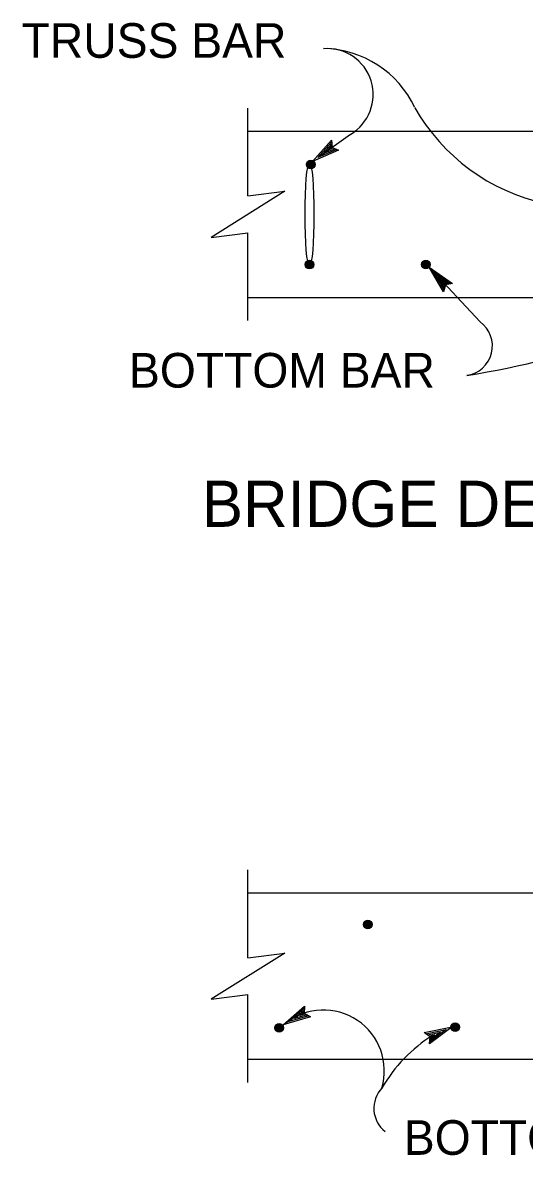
# Model space of a CAD drawing. Extents: x -894 to 866, y -472 to 714.
# Drawn here: x -729.5 to -620.8, y -183 to 62.2 of the extents above; entities that cross this region are included whole.
import ezdxf

# ---------------------------------------------------------------- set-up
doc = ezdxf.new("R2010")
doc.units = 0
for name, color, linetype in [('str_Concrete-A', 7, 'Continuous'), ('str_Reinforcement-A', 7, 'Continuous'), ('str_Text-A', 7, 'Continuous')]:
    doc.layers.add(name, color=color, linetype=linetype)

msp = doc.modelspace()

# ---------------------------------------------------------------- linework, layer by layer
at = {"layer": 'str_Concrete-A'}
for p, q in [((-680.68, 35.47), (-680.68, 43.65)), ((-680.68, 38.65), (-528.68, 38.65)), ((-680.68, 24.65), (-680.68, 35.65)), ((-680.68, 5.65), (-680.68, 16.65)), ((-680.68, -2.34), (-680.68, 5.65)), ((-680.68, 2.65), (-528.68, 2.65)), ((-680.68, -129.44), (-680.68, -121.25)), ((-680.68, -126.25), (-528.68, -126.25)), ((-680.68, -140.25), (-680.68, -129.25)), ((-680.68, -159.25), (-680.68, -148.25)), ((-680.68, -167.25), (-680.68, -159.25)), ((-680.68, -162.25), (-528.68, -162.25))]:
    msp.add_line(p, q, dxfattribs=at)
for points in [[(-680.68, 24.65), (-672.68, 25.65), (-688.68, 15.65), (-680.68, 16.65)], [(-680.68, -140.25), (-672.68, -139.25), (-688.68, -149.25), (-680.68, -148.25)]]:
    msp.add_lwpolyline(points, dxfattribs=at)
at = {"layer": 'str_Reinforcement-A'}
for centre, radius in [((-667.08, 31.43), 0.937), ((-667.08, 31.43), 0.825), ((-667.08, 31.43), 0.712), ((-667.08, 31.43), 0.6), ((-667.08, 31.43), 0.487), ((-667.08, 31.43), 0.375), ((-667.08, 31.43), 0.262), ((-667.08, 31.43), 0.112), ((-667.32, 9.77), 0.937), ((-667.32, 9.77), 0.825), ((-667.32, 9.77), 0.712), ((-667.32, 9.77), 0.6), ((-667.32, 9.77), 0.487), ((-667.32, 9.77), 0.375), ((-667.32, 9.77), 0.262), ((-667.32, 9.77), 0.112), ((-642.14, 9.8), 0.937), ((-642.14, 9.8), 0.825), ((-642.14, 9.8), 0.712), ((-642.14, 9.8), 0.6), ((-642.14, 9.8), 0.487), ((-642.14, 9.8), 0.375), ((-642.14, 9.8), 0.262), ((-642.14, 9.8), 0.112), ((-654.68, -133.09), 0.937), ((-654.68, -133.09), 0.825), ((-654.68, -133.09), 0.712), ((-654.68, -133.09), 0.6), ((-654.68, -133.09), 0.487), ((-654.68, -133.09), 0.375), ((-654.68, -133.09), 0.262), ((-654.68, -133.09), 0.112), ((-635.75, -155.29), 0.937), ((-635.75, -155.29), 0.825), ((-673.9, -155.43), 0.937), ((-673.9, -155.43), 0.825), ((-673.9, -155.43), 0.712), ((-673.9, -155.43), 0.6), ((-673.9, -155.43), 0.487), ((-673.9, -155.43), 0.375), ((-673.9, -155.43), 0.262), ((-673.9, -155.43), 0.112), ((-635.75, -155.29), 0.712), ((-635.75, -155.29), 0.6), ((-635.75, -155.29), 0.487), ((-635.75, -155.29), 0.375), ((-635.75, -155.29), 0.262), ((-635.75, -155.29), 0.112)]:
    msp.add_circle(centre, radius, dxfattribs=at)
msp.add_ellipse((-667.34, 20.65), major_axis=(0, -11), ratio=0.088493, dxfattribs=at)
at = {"layer": 'str_Text-A'}
for p, q in [((-658.49, 37.96), (-665.23, 33.14)), ((-666.68, 32.13), (-662.57, 36.7)), ((-661.02, 34.53), (-666.68, 32.13)), ((-661.4, 34.69), (-665.56, 32.93)), ((-665.55, 32.94), (-662.55, 36.27)), ((-664.43, 33.74), (-662.49, 35.89)), ((-661.8, 34.85), (-664.43, 33.74)), ((-663.3, 34.54), (-662.48, 35.46)), ((-662.14, 35.03), (-663.3, 34.54)), ((-662.57, 36.7), (-662.57, 36.7)), ((-662.57, 36.7), (-662.45, 35.15)), ((-662.45, 35.15), (-661.02, 34.53)), ((-661.02, 34.53), (-661.02, 34.53)), ((-666.68, 32.13), (-666.68, 32.13)), ((-630.34, -2.62), (-641.43, 9.19)), ((-638.3, 3.89), (-641.43, 9.19)), ((-641.43, 9.19), (-641.43, 9.19)), ((-641.43, 9.19), (-636.35, 5.72)), ((-638.19, 4.3), (-640.48, 8.18)), ((-640.47, 8.18), (-636.77, 5.65)), ((-638.08, 4.71), (-639.54, 7.17)), ((-639.54, 7.17), (-637.15, 5.54)), ((-637.95, 5.08), (-638.59, 6.16)), ((-638.59, 6.16), (-637.57, 5.46)), ((-637.87, 5.4), (-638.3, 3.89)), ((-636.35, 5.72), (-637.87, 5.4)), ((-636.35, 5.72), (-636.35, 5.72)), ((-638.3, 3.89), (-638.3, 3.89)), ((-673.04, -154.76), (-668.41, -150.72)), ((-671.83, -154.09), (-668.45, -151.14)), ((-670.62, -153.44), (-668.44, -151.53)), ((-669.4, -152.77), (-668.47, -151.96)), ((-668.41, -150.72), (-668.48, -152.27)), ((-668.41, -150.72), (-668.41, -150.72)), ((-667.14, -153.06), (-673.04, -154.76)), ((-667.5, -152.85), (-671.83, -154.1)), ((-667.87, -152.65), (-670.62, -153.44)), ((-668.19, -152.43), (-669.4, -152.77)), ((-668.48, -152.27), (-667.14, -153.06)), ((-667.14, -153.06), (-667.14, -153.06)), ((-673.04, -154.76), (-673.04, -154.76)), ((-642.46, -156.48), (-636.44, -155.21)), ((-641.17, -157.37), (-642.46, -156.48)), ((-642.46, -156.48), (-642.46, -156.48)), ((-642.11, -156.71), (-637.7, -155.78)), ((-641.75, -156.94), (-638.96, -156.35)), ((-636.44, -155.21), (-641.35, -158.91)), ((-637.71, -155.79), (-641.28, -158.48)), ((-638.96, -156.35), (-641.26, -158.1)), ((-636.44, -155.21), (-636.44, -155.21)), ((-641.44, -157.19), (-640.21, -156.93)), ((-641.35, -158.91), (-641.17, -157.37)), ((-641.35, -158.91), (-641.35, -158.91)), ((-640.21, -156.93), (-641.2, -157.67))]:
    msp.add_line(p, q, dxfattribs=at)
for centre, radius, start, end in [((-663.51, 46.58), 9.97, 300.2603, 94.3483), ((-664.57, 34.4), 22.13, 24.9956, 89.2286), ((-607.06, 65.14), 43.13, 209.74, 257.6007), ((-663.05, 175.15), 191.68, 278.9495, 300.1637), ((-634.11, -7.83), 6.42, 277.8188, 54.1211), ((-664.28, -164.74), 13.16, 343.5427, 128.5989), ((-622.6, -185.42), 33.64, 122.4415, 149.7439), ((-646.97, -172.85), 6.42, 137.0376, 231.3934)]:
    msp.add_arc(centre, radius, start, end, dxfattribs=at)

# ---------------------------------------------------------------- texts
for s, height, p in [('TRUSS BAR', 7.5, (-729.74, 54.54)), ('BOTTOM BAR', 7.5, (-706.47, -16.85)), ('BRIDGE DETAIL 5-10', 10, (-690.65, -46.99)), ('BOTTOM BAR', 7.5, (-646.9, -182.93))]:
    msp.add_text(s, height=height, dxfattribs=at).set_placement(p)

doc.saveas('drawing.dxf')
